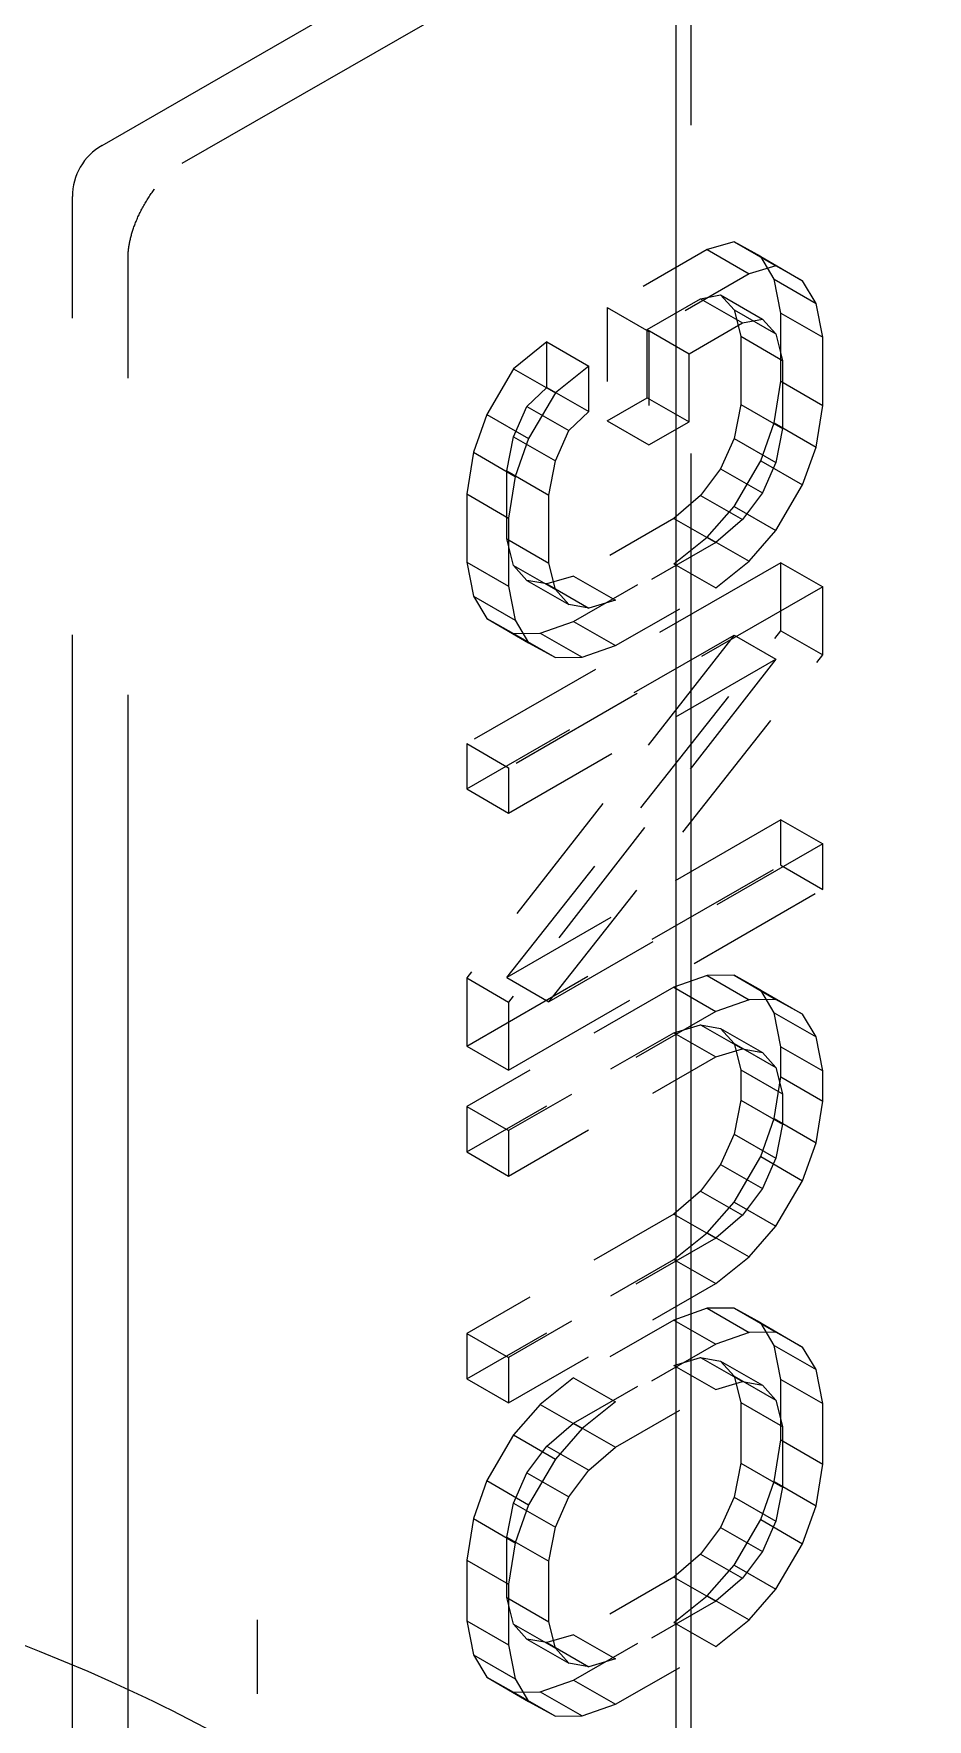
# Model space of a CAD drawing. Header units: millimetres. Extents: x 0 to 2378, y 0 to 1682.
# Drawn here: x 2107.849 to 2109.056, y 1459.729 to 1462.007 of the extents above; entities that cross this region are included whole.
import ezdxf

# ---------------------------------------------------------------- set-up
doc = ezdxf.new("R2010")
doc.units = ezdxf.units.MM
doc.header["$LTSCALE"] = 2
doc.linetypes.add('DASHED', pattern=[0.2067, 0.1654, -0.0413])
doc.layers.add('가려진 것(ISO)', color=2, linetype='DASHED', lineweight=18)

msp = doc.modelspace()

# ---------------------------------------------------------------- linework, layer by layer
at = {"layer": '가려진 것(ISO)', "ltscale": 12.83912}
msp.add_line((2108.7169, 1416.5325), (2108.7169, 1529.354), dxfattribs=at)
at = {"layer": '가려진 것(ISO)', "ltscale": 5.371144}
msp.add_line((2108.737, 1463.6604), (2108.737, 1459.0495), dxfattribs=at)
at = {"layer": '가려진 것(ISO)', "ltscale": 2.5141}
for p, q in [((2107.9416, 1461.8563), (2109.8084, 1462.9313)), ((2108.0498, 1461.8322), (2109.9165, 1462.9072))]:
    msp.add_line(p, q, dxfattribs=at)
at = {"layer": '가려진 것(ISO)', "ltscale": 5.180675}
for p, q in [((2107.9015, 1457.3396), (2107.9015, 1461.787)), ((2107.9767, 1457.2581), (2107.9767, 1461.7056))]:
    msp.add_line(p, q, dxfattribs=at)
at = {"layer": '가려진 것(ISO)', "ltscale": 0.049966}
for p, q in [((2108.7952, 1461.7259), (2108.7591, 1461.7154)), ((2108.8517, 1461.6934), (2108.8156, 1461.6828)), ((2108.75, 1461.3831), (2108.7139, 1461.3521)), ((2108.8066, 1461.3506), (2108.7705, 1461.3196)), ((2108.5785, 1461.2742), (2108.5424, 1461.2636)), ((2108.6351, 1461.2416), (2108.599, 1461.231)), ((2108.7139, 1460.6572), (2108.75, 1460.6678)), ((2108.7705, 1460.6246), (2108.8066, 1460.6352)), ((2108.75, 1460.443), (2108.7139, 1460.412)), ((2108.8066, 1460.4104), (2108.7705, 1460.3794)), ((2108.7139, 1460.2076), (2108.75, 1460.2181)), ((2108.7705, 1460.175), (2108.8066, 1460.1856)), ((2108.5424, 1460.0986), (2108.5785, 1460.1296)), ((2108.599, 1460.066), (2108.6351, 1460.097)), ((2108.75, 1459.9524), (2108.7139, 1459.9214)), ((2108.8066, 1459.9199), (2108.7705, 1459.8889)), ((2108.5785, 1459.8435), (2108.5424, 1459.8329)), ((2108.6351, 1459.8109), (2108.599, 1459.8003))]:
    msp.add_line(p, q, dxfattribs=at)
at = {"layer": '가려진 것(ISO)', "ltscale": 0.067961}
for p, q in [((2108.8313, 1461.7059), (2108.7952, 1461.7259)), ((2108.8878, 1461.6733), (2108.8517, 1461.6934)), ((2108.4973, 1461.5544), (2108.4612, 1461.4927)), ((2108.5539, 1461.5218), (2108.5177, 1461.4602)), ((2108.7952, 1461.3683), (2108.8313, 1461.4299)), ((2108.8517, 1461.3357), (2108.8878, 1461.3974)), ((2108.4612, 1461.2168), (2108.4973, 1461.1967)), ((2108.5177, 1461.1842), (2108.5539, 1461.1641)), ((2108.8313, 1460.7146), (2108.7952, 1460.7347)), ((2108.8878, 1460.682), (2108.8517, 1460.7021)), ((2108.7952, 1460.4281), (2108.8313, 1460.4898)), ((2108.8517, 1460.3955), (2108.8878, 1460.4572)), ((2108.8313, 1460.2649), (2108.7952, 1460.285)), ((2108.8878, 1460.2324), (2108.8517, 1460.2524)), ((2108.4973, 1460.1135), (2108.4612, 1460.0518)), ((2108.5539, 1460.0809), (2108.5177, 1460.0192)), ((2108.7952, 1459.9376), (2108.8313, 1459.9992)), ((2108.8517, 1459.905), (2108.8878, 1459.9666)), ((2108.4612, 1459.7861), (2108.4973, 1459.766)), ((2108.5177, 1459.7535), (2108.5539, 1459.7334))]:
    msp.add_line(p, q, dxfattribs=at)
at = {"layer": '가려진 것(ISO)', "ltscale": 0.076088}
for p, q in [((2108.7952, 1461.7259), (2108.8517, 1461.6934)), ((2108.7591, 1461.7154), (2108.8156, 1461.6828)), ((2108.8313, 1461.7059), (2108.8878, 1461.6733)), ((2108.8493, 1461.6754), (2108.9059, 1461.6428)), ((2108.75, 1461.6489), (2108.8066, 1461.6163)), ((2108.7771, 1461.6542), (2108.8337, 1461.6216)), ((2108.6237, 1461.6374), (2108.6802, 1461.6048)), ((2108.7952, 1461.634), (2108.8517, 1461.6014)), ((2108.8584, 1461.6295), (2108.9149, 1461.5969)), ((2108.6778, 1461.6073), (2108.7344, 1461.5747)), ((2108.5424, 1461.5906), (2108.599, 1461.558)), ((2108.8042, 1461.5983), (2108.8608, 1461.5657)), ((2108.4973, 1461.5544), (2108.5539, 1461.5218)), ((2108.8584, 1461.5375), (2108.9149, 1461.5049)), ((2108.5424, 1461.5293), (2108.599, 1461.4967)), ((2108.6778, 1461.5153), (2108.7344, 1461.4827)), ((2108.4612, 1461.4927), (2108.5177, 1461.4602)), ((2108.5153, 1461.5035), (2108.5719, 1461.4709)), ((2108.8042, 1461.5063), (2108.8608, 1461.4737)), ((2108.6237, 1461.4841), (2108.6802, 1461.4515)), ((2108.8493, 1461.4812), (2108.9059, 1461.4486)), ((2108.4973, 1461.4624), (2108.5539, 1461.4298)), ((2108.7952, 1461.4602), (2108.8517, 1461.4277)), ((2108.4431, 1461.4415), (2108.4997, 1461.4089)), ((2108.8313, 1461.4299), (2108.8878, 1461.3974)), ((2108.4883, 1461.4163), (2108.5448, 1461.3838)), ((2108.7771, 1461.4192), (2108.8337, 1461.3866)), ((2108.4341, 1461.3852), (2108.4907, 1461.3526)), ((2108.75, 1461.3831), (2108.8066, 1461.3506)), ((2108.7952, 1461.3683), (2108.8517, 1461.3357)), ((2108.7139, 1461.3521), (2108.7705, 1461.3196)), ((2108.4883, 1461.3244), (2108.5448, 1461.2918)), ((2108.7591, 1461.327), (2108.8156, 1461.2945)), ((2108.4341, 1461.2932), (2108.4907, 1461.2606)), ((2108.4973, 1461.2887), (2108.5539, 1461.2561)), ((2108.7139, 1461.2908), (2108.7705, 1461.2582)), ((2108.8584, 1461.2922), (2108.9149, 1461.2597)), ((2108.5153, 1461.2684), (2108.5719, 1461.2359)), ((2108.5424, 1461.2636), (2108.599, 1461.231)), ((2108.5785, 1461.2742), (2108.6351, 1461.2416)), ((2108.4431, 1461.2473), (2108.4997, 1461.2147)), ((2108.4612, 1461.2168), (2108.5177, 1461.1842)), ((2108.4973, 1461.1967), (2108.5539, 1461.1641)), ((2108.5334, 1461.1971), (2108.59, 1461.1645)), ((2108.5785, 1461.2128), (2108.6351, 1461.1803)), ((2108.7952, 1461.1945), (2108.8517, 1461.162)), ((2108.8584, 1461.2003), (2108.9149, 1461.1677)), ((2108.4341, 1461.0479), (2108.4907, 1461.0153)), ((2108.4341, 1460.9866), (2108.4907, 1460.954)), ((2108.8584, 1460.9448), (2108.9149, 1460.9122)), ((2108.8584, 1460.8835), (2108.9149, 1460.8509)), ((2108.4341, 1460.7311), (2108.4907, 1460.6985)), ((2108.4883, 1460.7317), (2108.5448, 1460.6991)), ((2108.7139, 1460.7185), (2108.7705, 1460.686)), ((2108.7591, 1460.7343), (2108.8156, 1460.7017)), ((2108.7952, 1460.7347), (2108.8517, 1460.7021)), ((2108.8313, 1460.7146), (2108.8878, 1460.682)), ((2108.8493, 1460.6841), (2108.9059, 1460.6515)), ((2108.7139, 1460.6572), (2108.7705, 1460.6246)), ((2108.75, 1460.6678), (2108.8066, 1460.6352)), ((2108.7771, 1460.6629), (2108.8337, 1460.6304)), ((2108.4341, 1460.6391), (2108.4907, 1460.6066)), ((2108.7952, 1460.6427), (2108.8517, 1460.6101)), ((2108.8584, 1460.6382), (2108.9149, 1460.6056)), ((2108.8042, 1460.607), (2108.8608, 1460.5744)), ((2108.8584, 1460.5973), (2108.9149, 1460.5647)), ((2108.4341, 1460.5574), (2108.4907, 1460.5248)), ((2108.8042, 1460.5661), (2108.8608, 1460.5336)), ((2108.8493, 1460.541), (2108.9059, 1460.5085)), ((2108.7952, 1460.5201), (2108.8517, 1460.4875)), ((2108.4341, 1460.4961), (2108.4907, 1460.4635)), ((2108.8313, 1460.4898), (2108.8878, 1460.4572)), ((2108.7771, 1460.479), (2108.8337, 1460.4464)), ((2108.75, 1460.443), (2108.8066, 1460.4104)), ((2108.7952, 1460.4281), (2108.8517, 1460.3955)), ((2108.7139, 1460.412), (2108.7705, 1460.3794)), ((2108.7591, 1460.3869), (2108.8156, 1460.3543)), ((2108.7139, 1460.3506), (2108.7705, 1460.3181)), ((2108.7591, 1460.2847), (2108.8156, 1460.2521)), ((2108.7952, 1460.285), (2108.8517, 1460.2524)), ((2108.7139, 1460.2689), (2108.7705, 1460.2363)), ((2108.8313, 1460.2649), (2108.8878, 1460.2324)), ((2108.4341, 1460.2508), (2108.4907, 1460.2182)), ((2108.75, 1460.2181), (2108.8066, 1460.1856)), ((2108.8493, 1460.2344), (2108.9059, 1460.2019)), ((2108.5785, 1460.1909), (2108.6351, 1460.1583)), ((2108.7139, 1460.2076), (2108.7705, 1460.175)), ((2108.7771, 1460.2133), (2108.8337, 1460.1807)), ((2108.7952, 1460.193), (2108.8517, 1460.1605)), ((2108.4341, 1460.1895), (2108.4907, 1460.1569)), ((2108.8584, 1460.1885), (2108.9149, 1460.156)), ((2108.5334, 1460.1547), (2108.59, 1460.1221)), ((2108.8042, 1460.1574), (2108.8608, 1460.1248)), ((2108.5785, 1460.1296), (2108.6351, 1460.097)), ((2108.4973, 1460.1135), (2108.5539, 1460.0809)), ((2108.8584, 1460.1068), (2108.9149, 1460.0742)), ((2108.5424, 1460.0986), (2108.599, 1460.066)), ((2108.5153, 1460.0625), (2108.5719, 1460.03)), ((2108.8042, 1460.0756), (2108.8608, 1460.043)), ((2108.4612, 1460.0518), (2108.5177, 1460.0192)), ((2108.8493, 1460.0505), (2108.9059, 1460.0179)), ((2108.4973, 1460.0215), (2108.5539, 1459.9889)), ((2108.7952, 1460.0295), (2108.8517, 1459.997)), ((2108.4431, 1460.0005), (2108.4997, 1459.9679)), ((2108.7771, 1459.9885), (2108.8337, 1459.9559)), ((2108.8313, 1459.9992), (2108.8878, 1459.9666)), ((2108.4883, 1459.9754), (2108.5448, 1459.9428)), ((2108.4341, 1459.9442), (2108.4907, 1459.9117)), ((2108.75, 1459.9524), (2108.8066, 1459.9199)), ((2108.7139, 1459.9214), (2108.7705, 1459.8889)), ((2108.7952, 1459.9376), (2108.8517, 1459.905)), ((2108.7591, 1459.8963), (2108.8156, 1459.8637)), ((2108.4883, 1459.8937), (2108.5448, 1459.8611)), ((2108.4341, 1459.8625), (2108.4907, 1459.8299)), ((2108.4973, 1459.858), (2108.5539, 1459.8254)), ((2108.7139, 1459.8601), (2108.7705, 1459.8275)), ((2108.5153, 1459.8377), (2108.5719, 1459.8051)), ((2108.5424, 1459.8329), (2108.599, 1459.8003)), ((2108.5785, 1459.8435), (2108.6351, 1459.8109)), ((2108.4431, 1459.8166), (2108.4997, 1459.784)), ((2108.4612, 1459.7861), (2108.5177, 1459.7535)), ((2108.5785, 1459.7821), (2108.6351, 1459.7496)), ((2108.4973, 1459.766), (2108.5539, 1459.7334)), ((2108.5334, 1459.7664), (2108.59, 1459.7338))]:
    msp.add_line(p, q, dxfattribs=at)
at = {"layer": '가려진 것(ISO)', "ltscale": 0.182265}
for p, q in [((2108.7591, 1461.7154), (2108.6237, 1461.6374)), ((2108.8156, 1461.6828), (2108.6802, 1461.6048)), ((2108.7139, 1461.3521), (2108.5785, 1461.2742)), ((2108.7705, 1461.3196), (2108.6351, 1461.2416)), ((2108.5785, 1461.2128), (2108.7139, 1461.2908)), ((2108.6351, 1461.1803), (2108.7705, 1461.2582)), ((2108.7139, 1460.2689), (2108.5785, 1460.1909)), ((2108.7705, 1460.2363), (2108.6351, 1460.1583)), ((2108.5785, 1460.1296), (2108.7139, 1460.2076)), ((2108.6351, 1460.097), (2108.7705, 1460.175)), ((2108.7139, 1459.9214), (2108.5785, 1459.8435)), ((2108.7705, 1459.8889), (2108.6351, 1459.8109)), ((2108.5785, 1459.7821), (2108.7139, 1459.8601)), ((2108.6351, 1459.7496), (2108.7705, 1459.8275))]:
    msp.add_line(p, q, dxfattribs=at)
at = {"layer": '가려진 것(ISO)', "ltscale": 0.053366}
for p, q in [((2108.8493, 1461.6754), (2108.8313, 1461.7059)), ((2108.9059, 1461.6428), (2108.8878, 1461.6733)), ((2108.4612, 1461.4927), (2108.4431, 1461.4415)), ((2108.8313, 1461.4299), (2108.8493, 1461.4812)), ((2108.5177, 1461.4602), (2108.4997, 1461.4089)), ((2108.8878, 1461.3974), (2108.9059, 1461.4486)), ((2108.4431, 1461.2473), (2108.4612, 1461.2168)), ((2108.4997, 1461.2147), (2108.5177, 1461.1842)), ((2108.8493, 1460.6841), (2108.8313, 1460.7146)), ((2108.9059, 1460.6515), (2108.8878, 1460.682)), ((2108.8313, 1460.4898), (2108.8493, 1460.541)), ((2108.8878, 1460.4572), (2108.9059, 1460.5085)), ((2108.8493, 1460.2344), (2108.8313, 1460.2649)), ((2108.9059, 1460.2019), (2108.8878, 1460.2324)), ((2108.4612, 1460.0518), (2108.4431, 1460.0005)), ((2108.8313, 1459.9992), (2108.8493, 1460.0505)), ((2108.5177, 1460.0192), (2108.4997, 1459.9679)), ((2108.8878, 1459.9666), (2108.9059, 1460.0179)), ((2108.4431, 1459.8166), (2108.4612, 1459.7861)), ((2108.4997, 1459.784), (2108.5177, 1459.7535))]:
    msp.add_line(p, q, dxfattribs=at)
at = {"layer": '가려진 것(ISO)', "ltscale": 0.060651}
for p, q in [((2108.8584, 1461.6295), (2108.8493, 1461.6754)), ((2108.9149, 1461.5969), (2108.9059, 1461.6428)), ((2108.8493, 1461.4812), (2108.8584, 1461.5375)), ((2108.9059, 1461.4486), (2108.9149, 1461.5049)), ((2108.4431, 1461.4415), (2108.4341, 1461.3852)), ((2108.4997, 1461.4089), (2108.4907, 1461.3526)), ((2108.4341, 1461.2932), (2108.4431, 1461.2473)), ((2108.4907, 1461.2606), (2108.4997, 1461.2147)), ((2108.8584, 1460.6382), (2108.8493, 1460.6841)), ((2108.9149, 1460.6056), (2108.9059, 1460.6515)), ((2108.8493, 1460.541), (2108.8584, 1460.5973)), ((2108.9059, 1460.5085), (2108.9149, 1460.5647)), ((2108.8584, 1460.1885), (2108.8493, 1460.2344)), ((2108.9149, 1460.156), (2108.9059, 1460.2019)), ((2108.8493, 1460.0505), (2108.8584, 1460.1068)), ((2108.9059, 1460.0179), (2108.9149, 1460.0742)), ((2108.4431, 1460.0005), (2108.4341, 1459.9442)), ((2108.4997, 1459.9679), (2108.4907, 1459.9117)), ((2108.4341, 1459.8625), (2108.4431, 1459.8166)), ((2108.4907, 1459.8299), (2108.4997, 1459.784))]:
    msp.add_line(p, q, dxfattribs=at)
at = {"layer": '가려진 것(ISO)', "ltscale": 0.097161}
for p, q in [((2108.6778, 1461.6073), (2108.75, 1461.6489)), ((2108.7344, 1461.5747), (2108.8066, 1461.6163))]:
    msp.add_line(p, q, dxfattribs=at)
at = {"layer": '가려진 것(ISO)', "ltscale": 0.038266}
for p, q in [((2108.75, 1461.6489), (2108.7771, 1461.6542)), ((2108.8066, 1461.6163), (2108.8337, 1461.6216)), ((2108.5153, 1461.5035), (2108.5424, 1461.5293)), ((2108.5719, 1461.4709), (2108.599, 1461.4967))]:
    msp.add_line(p, q, dxfattribs=at)
at = {"layer": '가려진 것(ISO)', "ltscale": 0.043105}
for p, q in [((2108.7771, 1461.6542), (2108.7952, 1461.634)), ((2108.8337, 1461.6216), (2108.8517, 1461.6014)), ((2108.4973, 1461.4624), (2108.5153, 1461.5035)), ((2108.5539, 1461.4298), (2108.5719, 1461.4709)), ((2108.7952, 1461.4602), (2108.7771, 1461.4192)), ((2108.8517, 1461.4277), (2108.8337, 1461.3866)), ((2108.5153, 1461.2684), (2108.4973, 1461.2887)), ((2108.5719, 1461.2359), (2108.5539, 1461.2561)), ((2108.7771, 1460.6629), (2108.7952, 1460.6427)), ((2108.8337, 1460.6304), (2108.8517, 1460.6101)), ((2108.7952, 1460.5201), (2108.7771, 1460.479)), ((2108.8517, 1460.4875), (2108.8337, 1460.4464)), ((2108.7771, 1460.2133), (2108.7952, 1460.193)), ((2108.8337, 1460.1807), (2108.8517, 1460.1605)), ((2108.4973, 1460.0215), (2108.5153, 1460.0625)), ((2108.5539, 1459.9889), (2108.5719, 1460.03)), ((2108.7952, 1460.0295), (2108.7771, 1459.9885)), ((2108.8517, 1459.997), (2108.8337, 1459.9559)), ((2108.5153, 1459.8377), (2108.4973, 1459.858)), ((2108.5719, 1459.8051), (2108.5539, 1459.8254))]:
    msp.add_line(p, q, dxfattribs=at)
at = {"layer": '가려진 것(ISO)', "ltscale": 0.178465}
for p, q in [((2108.6237, 1461.6374), (2108.6237, 1461.4841)), ((2108.6802, 1461.6048), (2108.6802, 1461.4515))]:
    msp.add_line(p, q, dxfattribs=at)
at = {"layer": '가려진 것(ISO)', "ltscale": 0.049045}
for p, q in [((2108.7952, 1461.634), (2108.8042, 1461.5983)), ((2108.8517, 1461.6014), (2108.8608, 1461.5657)), ((2108.8042, 1461.5063), (2108.7952, 1461.4602)), ((2108.8608, 1461.4737), (2108.8517, 1461.4277)), ((2108.4883, 1461.4163), (2108.4973, 1461.4624)), ((2108.5448, 1461.3838), (2108.5539, 1461.4298)), ((2108.4973, 1461.2887), (2108.4883, 1461.3244)), ((2108.5539, 1461.2561), (2108.5448, 1461.2918)), ((2108.7952, 1460.6427), (2108.8042, 1460.607)), ((2108.8517, 1460.6101), (2108.8608, 1460.5744)), ((2108.8042, 1460.5661), (2108.7952, 1460.5201)), ((2108.8608, 1460.5336), (2108.8517, 1460.4875)), ((2108.7952, 1460.193), (2108.8042, 1460.1574)), ((2108.8517, 1460.1605), (2108.8608, 1460.1248)), ((2108.8042, 1460.0756), (2108.7952, 1460.0295)), ((2108.8608, 1460.043), (2108.8517, 1459.997)), ((2108.4883, 1459.9754), (2108.4973, 1460.0215)), ((2108.5448, 1459.9428), (2108.5539, 1459.9889)), ((2108.4973, 1459.858), (2108.4883, 1459.8937)), ((2108.5539, 1459.8254), (2108.5448, 1459.8611))]:
    msp.add_line(p, q, dxfattribs=at)
at = {"layer": '가려진 것(ISO)', "ltscale": 0.107039}
for p, q in [((2108.8584, 1461.5375), (2108.8584, 1461.6295)), ((2108.6778, 1461.5153), (2108.6778, 1461.6073)), ((2108.8042, 1461.5983), (2108.8042, 1461.5063)), ((2108.9149, 1461.5049), (2108.9149, 1461.5969)), ((2108.7344, 1461.4827), (2108.7344, 1461.5747)), ((2108.8608, 1461.5657), (2108.8608, 1461.4737)), ((2108.4883, 1461.3244), (2108.4883, 1461.4163)), ((2108.4341, 1461.3852), (2108.4341, 1461.2932)), ((2108.5448, 1461.2918), (2108.5448, 1461.3838)), ((2108.4907, 1461.3526), (2108.4907, 1461.2606)), ((2108.8584, 1461.2003), (2108.8584, 1461.2922)), ((2108.9149, 1461.1677), (2108.9149, 1461.2597)), ((2108.4341, 1460.7311), (2108.4341, 1460.6391)), ((2108.4907, 1460.6985), (2108.4907, 1460.6066))]:
    msp.add_line(p, q, dxfattribs=at)
at = {"layer": '가려진 것(ISO)', "ltscale": 0.061843}
for p, q in [((2108.5424, 1461.5906), (2108.4973, 1461.5544)), ((2108.599, 1461.558), (2108.5539, 1461.5218)), ((2108.7139, 1461.2908), (2108.7591, 1461.327)), ((2108.7705, 1461.2582), (2108.8156, 1461.2945)), ((2108.5334, 1461.1971), (2108.5785, 1461.2128)), ((2108.59, 1461.1645), (2108.6351, 1461.1803)), ((2108.7591, 1460.7343), (2108.7139, 1460.7185)), ((2108.8156, 1460.7017), (2108.7705, 1460.686)), ((2108.7139, 1460.3506), (2108.7591, 1460.3869)), ((2108.7705, 1460.3181), (2108.8156, 1460.3543)), ((2108.7591, 1460.2847), (2108.7139, 1460.2689)), ((2108.8156, 1460.2521), (2108.7705, 1460.2363)), ((2108.5785, 1460.1909), (2108.5334, 1460.1547)), ((2108.6351, 1460.1583), (2108.59, 1460.1221)), ((2108.7139, 1459.8601), (2108.7591, 1459.8963)), ((2108.7705, 1459.8275), (2108.8156, 1459.8637)), ((2108.5334, 1459.7664), (2108.5785, 1459.7821)), ((2108.59, 1459.7338), (2108.6351, 1459.7496))]:
    msp.add_line(p, q, dxfattribs=at)
at = {"layer": '가려진 것(ISO)', "ltscale": 0.071326}
for p, q in [((2108.5424, 1461.5293), (2108.5424, 1461.5906)), ((2108.599, 1461.4967), (2108.599, 1461.558)), ((2108.4341, 1461.0479), (2108.4341, 1460.9866)), ((2108.4907, 1461.0153), (2108.4907, 1460.954)), ((2108.8584, 1460.8835), (2108.8584, 1460.9448)), ((2108.9149, 1460.8509), (2108.9149, 1460.9122)), ((2108.4341, 1460.5574), (2108.4341, 1460.4961)), ((2108.4907, 1460.5248), (2108.4907, 1460.4635)), ((2108.4341, 1460.2508), (2108.4341, 1460.1895)), ((2108.4907, 1460.2182), (2108.4907, 1460.1569))]:
    msp.add_line(p, q, dxfattribs=at)
at = {"layer": '가려진 것(ISO)', "ltscale": 0.072846}
for p, q in [((2108.6237, 1461.4841), (2108.6778, 1461.5153)), ((2108.6802, 1461.4515), (2108.7344, 1461.4827))]:
    msp.add_line(p, q, dxfattribs=at)
at = {"layer": '가려진 것(ISO)', "ltscale": 0.043456}
for p, q in [((2108.7771, 1461.4192), (2108.75, 1461.3831)), ((2108.8337, 1461.3866), (2108.8066, 1461.3506)), ((2108.5424, 1461.2636), (2108.5153, 1461.2684)), ((2108.599, 1461.231), (2108.5719, 1461.2359)), ((2108.75, 1460.6678), (2108.7771, 1460.6629)), ((2108.8066, 1460.6352), (2108.8337, 1460.6304)), ((2108.7771, 1460.479), (2108.75, 1460.443)), ((2108.8337, 1460.4464), (2108.8066, 1460.4104)), ((2108.75, 1460.2181), (2108.7771, 1460.2133)), ((2108.8066, 1460.1856), (2108.8337, 1460.1807)), ((2108.5153, 1460.0625), (2108.5424, 1460.0986)), ((2108.5719, 1460.03), (2108.599, 1460.066)), ((2108.7771, 1459.9885), (2108.75, 1459.9524)), ((2108.8337, 1459.9559), (2108.8066, 1459.9199)), ((2108.5424, 1459.8329), (2108.5153, 1459.8377)), ((2108.599, 1459.8003), (2108.5719, 1459.8051))]:
    msp.add_line(p, q, dxfattribs=at)
at = {"layer": '가려진 것(ISO)', "ltscale": 0.054046}
for p, q in [((2108.7591, 1461.327), (2108.7952, 1461.3683)), ((2108.8156, 1461.2945), (2108.8517, 1461.3357)), ((2108.4973, 1461.1967), (2108.5334, 1461.1971)), ((2108.5539, 1461.1641), (2108.59, 1461.1645)), ((2108.7952, 1460.7347), (2108.7591, 1460.7343)), ((2108.8517, 1460.7021), (2108.8156, 1460.7017)), ((2108.7591, 1460.3869), (2108.7952, 1460.4281)), ((2108.8156, 1460.3543), (2108.8517, 1460.3955)), ((2108.7952, 1460.285), (2108.7591, 1460.2847)), ((2108.8517, 1460.2524), (2108.8156, 1460.2521)), ((2108.5334, 1460.1547), (2108.4973, 1460.1135)), ((2108.59, 1460.1221), (2108.5539, 1460.0809)), ((2108.7591, 1459.8963), (2108.7952, 1459.9376)), ((2108.8156, 1459.8637), (2108.8517, 1459.905)), ((2108.4973, 1459.766), (2108.5334, 1459.7664)), ((2108.5539, 1459.7334), (2108.59, 1459.7338))]:
    msp.add_line(p, q, dxfattribs=at)
at = {"layer": '가려진 것(ISO)', "ltscale": 0.571309}
for p, q in [((2108.8584, 1461.2922), (2108.4341, 1461.0479)), ((2108.9149, 1461.2597), (2108.4907, 1461.0153)), ((2108.4341, 1460.6391), (2108.8584, 1460.8835)), ((2108.4907, 1460.6066), (2108.9149, 1460.8509))]:
    msp.add_line(p, q, dxfattribs=at)
at = {"layer": '가려진 것(ISO)', "ltscale": 0.570044}
for p, q in [((2108.7952, 1461.1945), (2108.4341, 1460.7311)), ((2108.8517, 1461.162), (2108.4907, 1460.6985))]:
    msp.add_line(p, q, dxfattribs=at)
at = {"layer": '가려진 것(ISO)', "ltscale": 0.486206}
for p, q in [((2108.4341, 1460.9866), (2108.7952, 1461.1945)), ((2108.4907, 1460.954), (2108.8517, 1461.162))]:
    msp.add_line(p, q, dxfattribs=at)
at = {"layer": '가려진 것(ISO)', "ltscale": 0.580449}
for p, q in [((2108.4883, 1460.7317), (2108.8584, 1461.2003)), ((2108.5448, 1460.6991), (2108.9149, 1461.1677))]:
    msp.add_line(p, q, dxfattribs=at)
at = {"layer": '가려진 것(ISO)', "ltscale": 0.498363}
for p, q in [((2108.8584, 1460.9448), (2108.4883, 1460.7317)), ((2108.9149, 1460.9122), (2108.5448, 1460.6991))]:
    msp.add_line(p, q, dxfattribs=at)
at = {"layer": '가려진 것(ISO)', "ltscale": 0.376787}
for p, q in [((2108.7139, 1460.7185), (2108.4341, 1460.5574)), ((2108.7705, 1460.686), (2108.4907, 1460.5248)), ((2108.4341, 1460.4961), (2108.7139, 1460.6572)), ((2108.4907, 1460.4635), (2108.7705, 1460.6246)), ((2108.7139, 1460.412), (2108.4341, 1460.2508)), ((2108.7705, 1460.3794), (2108.4907, 1460.2182)), ((2108.4341, 1460.1895), (2108.7139, 1460.3506)), ((2108.4907, 1460.1569), (2108.7705, 1460.3181))]:
    msp.add_line(p, q, dxfattribs=at)
at = {"layer": '가려진 것(ISO)', "ltscale": 0.047517}
for p, q in [((2108.8584, 1460.5973), (2108.8584, 1460.6382)), ((2108.8042, 1460.607), (2108.8042, 1460.5661)), ((2108.9149, 1460.5647), (2108.9149, 1460.6056)), ((2108.8608, 1460.5744), (2108.8608, 1460.5336))]:
    msp.add_line(p, q, dxfattribs=at)
at = {"layer": '가려진 것(ISO)', "ltscale": 0.095135}
for p, q in [((2108.8584, 1460.1068), (2108.8584, 1460.1885)), ((2108.8042, 1460.1574), (2108.8042, 1460.0756)), ((2108.9149, 1460.0742), (2108.9149, 1460.156)), ((2108.8608, 1460.1248), (2108.8608, 1460.043)), ((2108.4883, 1459.8937), (2108.4883, 1459.9754)), ((2108.4341, 1459.9442), (2108.4341, 1459.8625)), ((2108.5448, 1459.8611), (2108.5448, 1459.9428)), ((2108.4907, 1459.9117), (2108.4907, 1459.8299))]:
    msp.add_line(p, q, dxfattribs=at)
at = {"layer": '가려진 것(ISO)', "ltscale": 0.247511}
msp.add_line((2108.1513, 1459.8639), (2108.1513, 1459.6513), dxfattribs=at)
at = {"layer": '가려진 것(ISO)', "ltscale": 0.079769}
msp.add_arc((2107.9815, 1461.787), 0.08, 119.936, 180, dxfattribs=at)
at = {"layer": '가려진 것(ISO)', "ltscale": 0.167975}
msp.add_open_spline([(2107.9767, 1461.7056), (2107.9767, 1461.7098), (2107.9771, 1461.715), (2107.9791, 1461.7272), (2107.9808, 1461.7342), (2107.9857, 1461.7494), (2107.989, 1461.7575), (2107.9971, 1461.774), (2108.0019, 1461.7822), (2108.0123, 1461.7975), (2108.018, 1461.8045), (2108.0292, 1461.8165), (2108.0347, 1461.8215), (2108.0434, 1461.8283), (2108.0468, 1461.8305), (2108.0498, 1461.8322)], degree=3, knots=[0, 0, 0, 0, 0.206978, 0.206978, 0.430647, 0.430647, 0.669816, 0.669816, 0.917798, 0.917798, 1.165371, 1.165371, 1.402878, 1.402878, 1.570796, 1.570796, 1.570796, 1.570796], dxfattribs=at)
at = {"layer": '가려진 것(ISO)', "ltscale": 4.435721}
msp.add_open_spline([(2104.737, 1458.8369), (2104.737, 1458.96), (2104.7692, 1459.0827), (2104.8941, 1459.318), (2104.9893, 1459.43), (2105.2354, 1459.6339), (2105.3887, 1459.7246), (2105.7359, 1459.8729), (2105.9298, 1459.9302), (2106.3377, 1460.0058), (2106.5514, 1460.0242), (2106.9778, 1460.0207), (2107.1903, 1459.9989), (2107.5936, 1459.917), (2107.7843, 1459.8568), (2108.0174, 1459.7516), (2108.0776, 1459.7209), (2108.1346, 1459.688)], degree=3, knots=[0.785398, 0.785398, 0.785398, 0.785398, 1.082001, 1.082001, 1.392925, 1.392925, 1.718063, 1.718063, 2.044756, 2.044756, 2.3703, 2.3703, 2.695372, 2.695372, 3.021001, 3.021001, 3.141593, 3.141593, 3.141593, 3.141593], dxfattribs=at)

doc.saveas('drawing.dxf')
